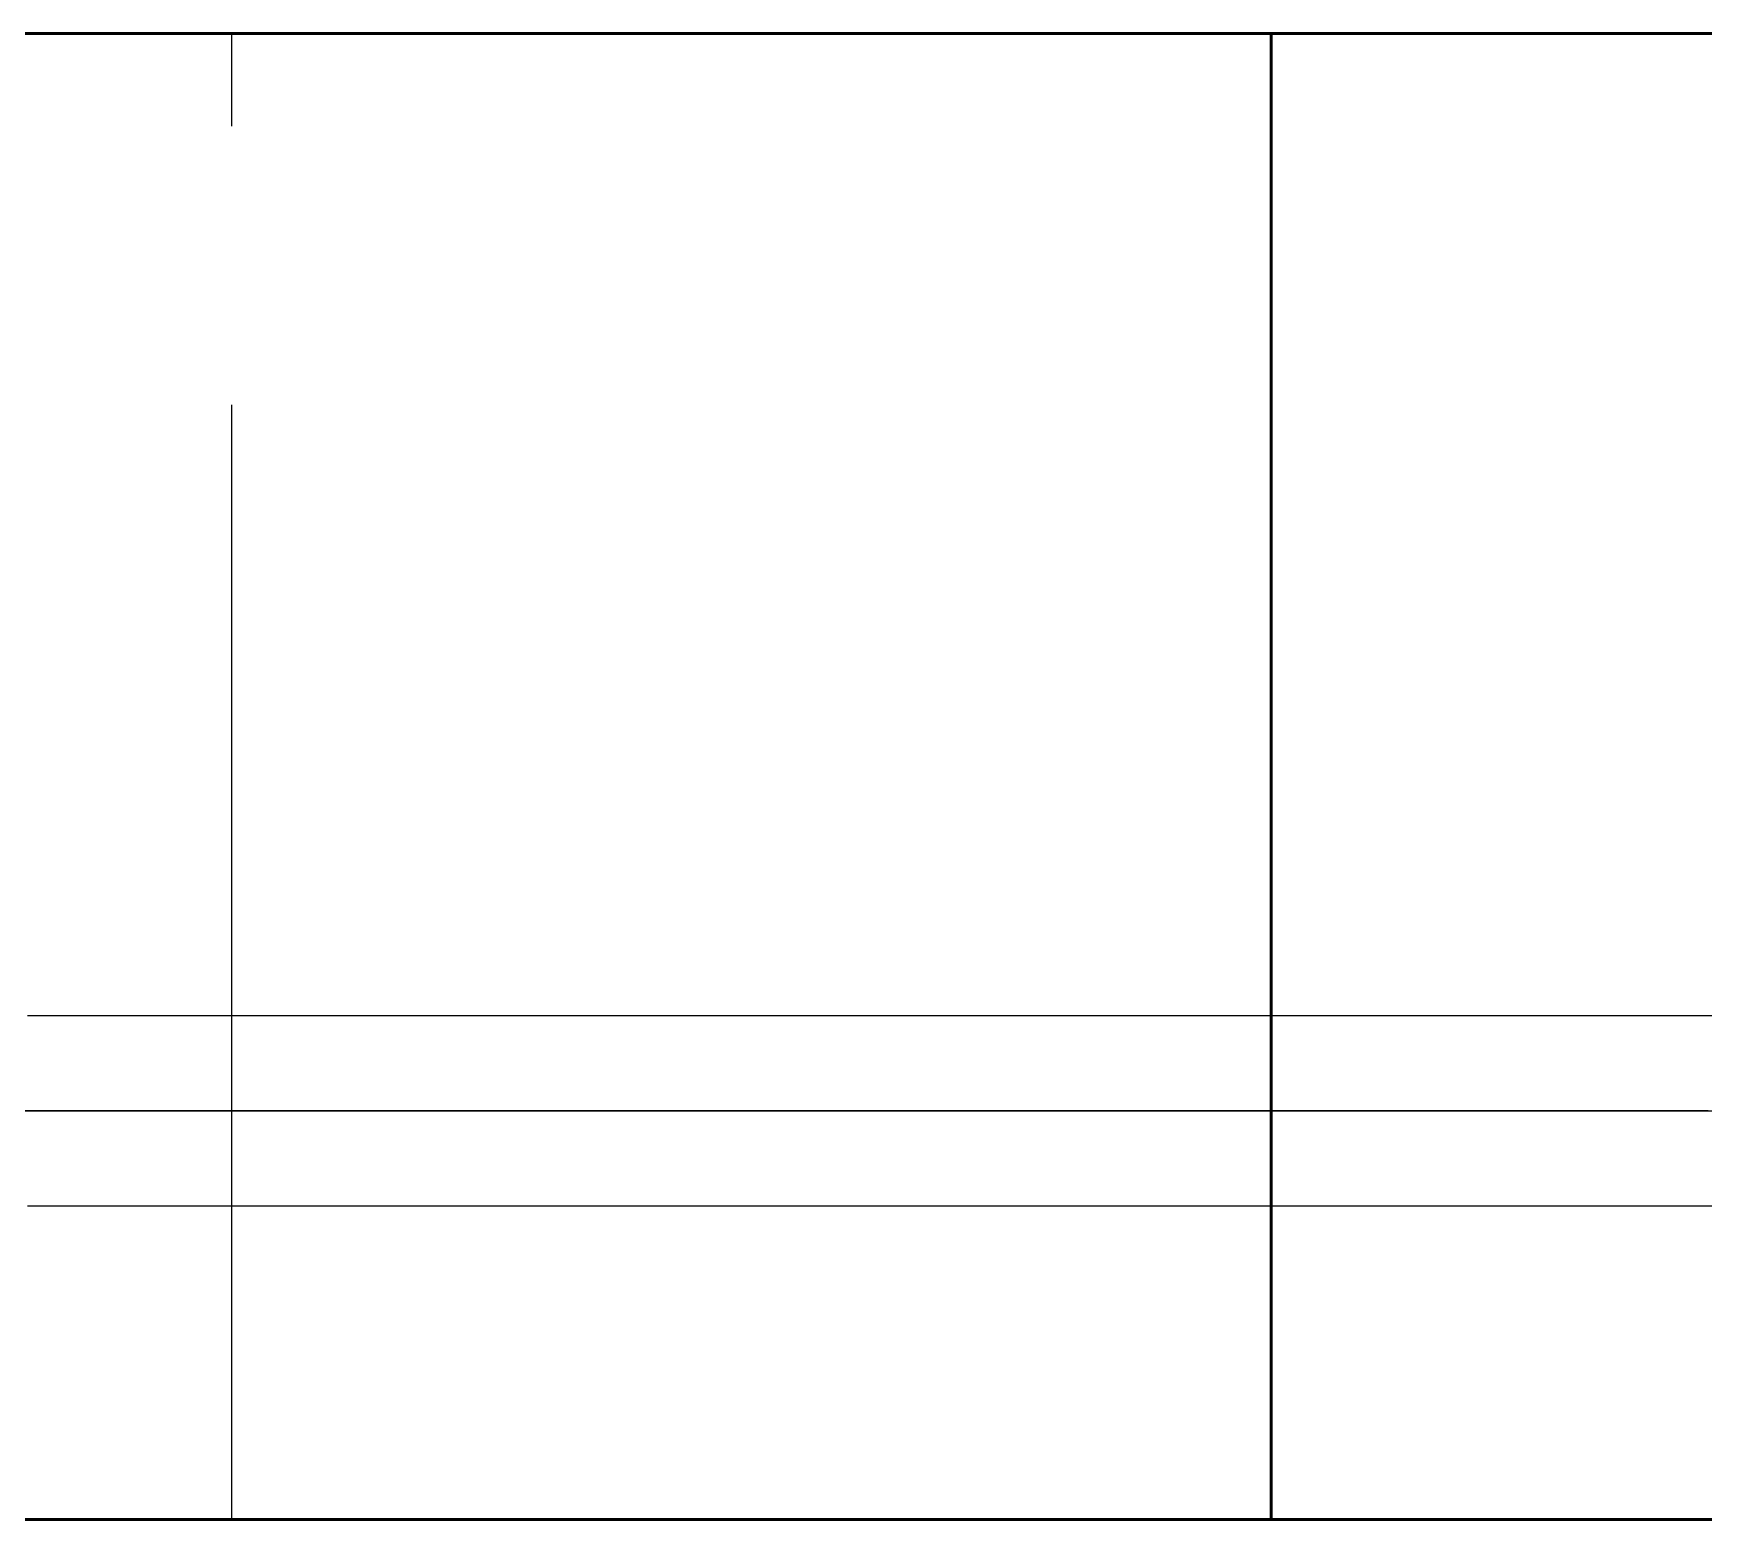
# Model space of a CAD drawing. Header units: millimetres. Extents: x 0 to 594, y 0 to 420.
# Drawn here: x 183.091 to 187.587, y 336.4 to 340.4 of the extents above; entities that cross this region are included whole.
import ezdxf

# ---------------------------------------------------------------- set-up
doc = ezdxf.new("R2010")
doc.units = ezdxf.units.MM
doc.linetypes.add('ISO02-TRAZOS', pattern=[3.75, 3, -0.75])
doc.layers.add('01-VISIBLE', color=7, linetype='CONTINUOUS', lineweight=50)
doc.layers.add('02-OCULTA', color=4, linetype='ISO02-TRAZOS', lineweight=25)

msp = doc.modelspace()

# ---------------------------------------------------------------- linework, layer by layer
at = {"layer": '01-VISIBLE'}
for p, q in [((186.4227, 340.4), (163.5997, 340.4)), ((186.4227, 336.4), (186.4227, 340.4)), ((186.4227, 336.4), (163.5997, 336.4))]:
    msp.add_line(p, q, dxfattribs=at)
for points in [[(187.6289, 340.4), (187.5786, 340.4), (187.5284, 340.4), (187.4781, 340.4), (187.4279, 340.4), (187.3776, 340.4), (187.3273, 340.4), (187.2771, 340.4), (187.2268, 340.4), (187.1766, 340.4), (187.1263, 340.4), (187.076, 340.4), (187.0258, 340.4), (186.9755, 340.4), (186.9253, 340.4), (186.875, 340.4), (186.8247, 340.4), (186.7745, 340.4), (186.7242, 340.4), (186.674, 340.4), (186.6237, 340.4), (186.5734, 340.4), (186.5232, 340.4), (186.4729, 340.4), (186.4227, 340.4)], [(186.4227, 336.4), (186.4729, 336.4), (186.5232, 336.4), (186.5734, 336.4), (186.6237, 336.4), (186.674, 336.4), (186.7242, 336.4), (186.7745, 336.4), (186.8247, 336.4), (186.875, 336.4), (186.9253, 336.4), (186.9755, 336.4), (187.0258, 336.4), (187.076, 336.4), (187.1263, 336.4), (187.1766, 336.4), (187.2268, 336.4), (187.2771, 336.4), (187.3273, 336.4), (187.3776, 336.4), (187.4279, 336.4), (187.4781, 336.4), (187.5284, 336.4), (187.5786, 336.4), (187.6289, 336.4)]]:
    msp.add_lwpolyline(points, dxfattribs=at)
at = {"layer": '02-OCULTA'}
for p, q in [((186.4227, 340.4), (163.5997, 340.4)), ((186.4227, 340.4), (183.6251, 340.4)), ((186.4227, 340.4), (183.6251, 340.4)), ((183.6251, 336.4), (183.6251, 340.4)), ((183.6251, 336.4), (183.6251, 340.4)), ((186.4227, 336.4), (186.4227, 340.4)), ((186.4227, 336.4), (186.4227, 340.4)), ((186.4227, 336.4), (186.4227, 340.4)), ((186.4227, 336.4), (186.4227, 340.4)), ((186.4227, 336.4), (186.4227, 340.4)), ((186.4227, 336.4), (186.4227, 340.4)), ((186.4227, 336.4), (186.4227, 340.4)), ((186.4227, 336.4), (163.5997, 336.4)), ((186.4227, 336.4), (183.6251, 336.4)), ((186.4227, 336.4), (183.6251, 336.4))]:
    msp.add_line(p, q, dxfattribs=at)
for points in [[(183.6251, 340.4), (183.5749, 340.4), (183.5246, 340.4), (183.4744, 340.4), (183.4241, 340.4), (183.3738, 340.4), (183.3236, 340.4), (183.2733, 340.4), (183.223, 340.4), (183.1728, 340.4), (183.1225, 340.4), (183.0722, 340.4)], [(183.0722, 340.4), (183.1225, 340.4), (183.1728, 340.4), (183.223, 340.4), (183.2733, 340.4), (183.3236, 340.4), (183.3738, 340.4), (183.4241, 340.4), (183.4744, 340.4), (183.5246, 340.4), (183.5749, 340.4), (183.6251, 340.4)], [(186.4227, 340.4), (186.4799, 340.4), (186.5371, 340.4), (186.5942, 340.4), (186.6514, 340.4), (186.7086, 340.4), (186.7658, 340.4), (186.823, 340.4), (186.8802, 340.4), (186.9374, 340.4), (186.9946, 340.4), (187.0518, 340.4), (187.109, 340.4), (187.1662, 340.4), (187.2234, 340.4), (187.2806, 340.4), (187.3377, 340.4), (187.3949, 340.4), (187.4521, 340.4), (187.5093, 340.4), (187.5665, 340.4), (187.6237, 340.4)], [(186.4227, 340.4), (186.4789, 340.4), (186.5351, 340.4), (186.5913, 340.4), (186.6475, 340.4), (186.7038, 340.4), (186.76, 340.4), (186.8162, 340.4), (186.8724, 340.4), (186.9286, 340.4), (186.9848, 340.4), (187.0411, 340.4), (187.0973, 340.4), (187.1535, 340.4), (187.2097, 340.4), (187.2659, 340.4), (187.3221, 340.4), (187.3784, 340.4), (187.4346, 340.4), (187.4908, 340.4), (187.547, 340.4), (187.6032, 340.4)], [(187.6032, 340.4), (187.547, 340.4), (187.4908, 340.4), (187.4346, 340.4), (187.3784, 340.4), (187.3221, 340.4), (187.2659, 340.4), (187.2097, 340.4), (187.1535, 340.4), (187.0973, 340.4), (187.0411, 340.4), (186.9848, 340.4), (186.9286, 340.4), (186.8724, 340.4), (186.8162, 340.4), (186.76, 340.4), (186.7038, 340.4), (186.6475, 340.4), (186.5913, 340.4), (186.5351, 340.4), (186.4789, 340.4), (186.4227, 340.4)], [(187.6364, 337.756), (187.5863, 337.756), (187.5362, 337.756), (187.486, 337.756), (187.4359, 337.756), (187.3858, 337.756), (187.3357, 337.756), (187.2855, 337.756), (187.2354, 337.756), (187.1853, 337.756), (187.1352, 337.756), (187.085, 337.756), (187.0349, 337.756), (186.9848, 337.756), (186.9347, 337.756), (186.8845, 337.756), (186.8344, 337.756), (186.7843, 337.756), (186.7341, 337.756), (186.684, 337.756), (186.6339, 337.756), (186.5838, 337.756), (186.5336, 337.756), (186.4835, 337.756), (186.4334, 337.756), (186.3833, 337.756), (186.3331, 337.756), (186.283, 337.756), (186.2329, 337.756), (186.1828, 337.756), (186.1326, 337.756), (186.0825, 337.756), (186.0324, 337.756), (185.9822, 337.756), (185.9321, 337.756), (185.882, 337.756), (185.8319, 337.756), (185.7817, 337.756), (185.7316, 337.756), (185.6815, 337.756), (185.6314, 337.756), (185.5812, 337.756), (185.5311, 337.756), (185.481, 337.756), (185.4309, 337.756), (185.3807, 337.756), (185.3306, 337.756), (185.2805, 337.756), (185.2303, 337.756), (185.1802, 337.756), (185.1301, 337.756), (185.08, 337.756), (185.0298, 337.756), (184.9797, 337.756), (184.9296, 337.756), (184.8795, 337.756), (184.8293, 337.756), (184.7792, 337.756), (184.7291, 337.756), (184.679, 337.756), (184.6288, 337.756), (184.5787, 337.756), (184.5286, 337.756), (184.4784, 337.756), (184.4283, 337.756), (184.3782, 337.756), (184.3281, 337.756), (184.2779, 337.756), (184.2278, 337.756), (184.1777, 337.756), (184.1276, 337.756), (184.0774, 337.756), (184.0273, 337.756), (183.9772, 337.756), (183.9271, 337.756), (183.8769, 337.756), (183.8268, 337.756), (183.7767, 337.756), (183.7265, 337.756), (183.6764, 337.756), (183.6263, 337.756), (183.5762, 337.756), (183.526, 337.756), (183.4759, 337.756), (183.4258, 337.756), (183.3757, 337.756), (183.3255, 337.756), (183.2754, 337.756), (183.2253, 337.756), (183.1752, 337.756), (183.125, 337.756), (183.0749, 337.756)], [(187.5933, 337.756), (187.5141, 337.756), (187.4349, 337.756), (187.3557, 337.756), (187.2765, 337.756), (187.1973, 337.756), (187.1181, 337.756), (187.0389, 337.756), (186.9597, 337.756), (186.8805, 337.756), (186.8013, 337.756), (186.7221, 337.756), (186.6429, 337.756), (186.5637, 337.756), (186.4845, 337.756), (186.4053, 337.756), (186.3261, 337.756), (186.2469, 337.756), (186.1677, 337.756), (186.0885, 337.756), (186.0093, 337.756), (185.9301, 337.756), (185.8509, 337.756), (185.7717, 337.756), (185.6925, 337.756), (185.6133, 337.756), (185.5341, 337.756), (185.4549, 337.756), (185.3757, 337.756), (185.2965, 337.756), (185.2173, 337.756), (185.1381, 337.756), (185.0589, 337.756), (184.9797, 337.756), (184.9005, 337.756), (184.8213, 337.756), (184.7421, 337.756), (184.6629, 337.756), (184.5837, 337.756), (184.5045, 337.756), (184.4253, 337.756), (184.3461, 337.756), (184.2669, 337.756), (184.1877, 337.756), (184.1085, 337.756), (184.0293, 337.756), (183.9501, 337.756), (183.8709, 337.756), (183.7917, 337.756), (183.7125, 337.756), (183.6333, 337.756), (183.5541, 337.756), (183.4749, 337.756), (183.3957, 337.756), (183.3165, 337.756), (183.2373, 337.756), (183.1581, 337.756), (183.0789, 337.756)], [(183.0213, 337.5), (183.0997, 337.5), (183.1781, 337.5), (183.2565, 337.5), (183.3349, 337.5), (183.4133, 337.5), (183.4917, 337.5), (183.5701, 337.5), (183.6485, 337.5), (183.7269, 337.5), (183.8053, 337.5), (183.8837, 337.5), (183.9621, 337.5), (184.0405, 337.5), (184.1189, 337.5), (184.1973, 337.5), (184.2757, 337.5), (184.3541, 337.5), (184.4325, 337.5), (184.5109, 337.5), (184.5893, 337.5), (184.6677, 337.5), (184.7461, 337.5), (184.8245, 337.5), (184.9029, 337.5), (184.9813, 337.5), (185.0597, 337.5), (185.1381, 337.5), (185.2165, 337.5), (185.2949, 337.5), (185.3733, 337.5), (185.4517, 337.5), (185.5301, 337.5), (185.6085, 337.5), (185.6869, 337.5), (185.7653, 337.5), (185.8437, 337.5), (185.9221, 337.5), (186.0005, 337.5), (186.0789, 337.5), (186.1573, 337.5), (186.2357, 337.5), (186.3141, 337.5), (186.3925, 337.5), (186.4709, 337.5), (186.5493, 337.5), (186.6277, 337.5), (186.7061, 337.5), (186.7845, 337.5), (186.8629, 337.5), (186.9413, 337.5), (187.0197, 337.5), (187.0981, 337.5), (187.1765, 337.5), (187.2549, 337.5), (187.3333, 337.5), (187.4117, 337.5), (187.4901, 337.5), (187.5685, 337.5), (187.6469, 337.5)], [(183.0213, 337.5), (183.0997, 337.5), (183.1781, 337.5), (183.2565, 337.5), (183.3349, 337.5), (183.4133, 337.5), (183.4917, 337.5), (183.5701, 337.5), (183.6485, 337.5), (183.7269, 337.5), (183.8053, 337.5), (183.8837, 337.5), (183.9621, 337.5), (184.0405, 337.5), (184.1189, 337.5), (184.1973, 337.5), (184.2757, 337.5), (184.3541, 337.5), (184.4325, 337.5), (184.5109, 337.5), (184.5893, 337.5), (184.6677, 337.5), (184.7461, 337.5), (184.8245, 337.5), (184.9029, 337.5), (184.9813, 337.5), (185.0597, 337.5), (185.1381, 337.5), (185.2165, 337.5), (185.2949, 337.5), (185.3733, 337.5), (185.4517, 337.5), (185.5301, 337.5), (185.6085, 337.5), (185.6869, 337.5), (185.7653, 337.5), (185.8437, 337.5), (185.9221, 337.5), (186.0005, 337.5), (186.0789, 337.5), (186.1573, 337.5), (186.2357, 337.5), (186.3141, 337.5), (186.3925, 337.5), (186.4709, 337.5), (186.5493, 337.5), (186.6277, 337.5), (186.7061, 337.5), (186.7845, 337.5), (186.8629, 337.5), (186.9413, 337.5), (187.0197, 337.5), (187.0981, 337.5), (187.1765, 337.5), (187.2549, 337.5), (187.3333, 337.5), (187.4117, 337.5), (187.4901, 337.5), (187.5685, 337.5), (187.6469, 337.5)], [(187.5997, 337.5), (187.5497, 337.5), (187.4997, 337.5), (187.4497, 337.5), (187.3997, 337.5), (187.3497, 337.5), (187.2997, 337.5), (187.2497, 337.5), (187.1997, 337.5), (187.1497, 337.5), (187.0997, 337.5), (187.0497, 337.5), (186.9997, 337.5), (186.9497, 337.5), (186.8997, 337.5), (186.8497, 337.5), (186.7997, 337.5), (186.7497, 337.5), (186.6997, 337.5), (186.6497, 337.5), (186.5997, 337.5), (186.5497, 337.5), (186.4997, 337.5), (186.4497, 337.5), (186.3997, 337.5), (186.3497, 337.5), (186.2997, 337.5), (186.2497, 337.5), (186.1997, 337.5), (186.1497, 337.5), (186.0997, 337.5), (186.0497, 337.5), (185.9997, 337.5), (185.9497, 337.5), (185.8997, 337.5), (185.8497, 337.5), (185.7997, 337.5), (185.7497, 337.5), (185.6997, 337.5), (185.6497, 337.5), (185.5997, 337.5), (185.5497, 337.5), (185.4997, 337.5), (185.4497, 337.5), (185.3997, 337.5), (185.3497, 337.5), (185.2997, 337.5), (185.2497, 337.5), (185.1997, 337.5), (185.1497, 337.5), (185.0997, 337.5), (185.0497, 337.5), (184.9997, 337.5), (184.9497, 337.5), (184.8997, 337.5), (184.8497, 337.5), (184.7997, 337.5), (184.7497, 337.5), (184.6997, 337.5), (184.6497, 337.5), (184.5997, 337.5), (184.5497, 337.5), (184.4997, 337.5), (184.4497, 337.5), (184.3997, 337.5), (184.3497, 337.5), (184.2997, 337.5), (184.2497, 337.5), (184.1997, 337.5), (184.1497, 337.5), (184.0997, 337.5), (184.0497, 337.5), (183.9997, 337.5), (183.9497, 337.5), (183.8997, 337.5), (183.8497, 337.5), (183.7997, 337.5), (183.7497, 337.5), (183.6997, 337.5), (183.6497, 337.5), (183.5997, 337.5), (183.5497, 337.5), (183.4997, 337.5), (183.4497, 337.5), (183.3997, 337.5), (183.3497, 337.5), (183.2997, 337.5), (183.2497, 337.5), (183.1997, 337.5), (183.1497, 337.5), (183.0997, 337.5), (183.0497, 337.5)], [(187.5997, 337.5), (187.5497, 337.5), (187.4997, 337.5), (187.4497, 337.5), (187.3997, 337.5), (187.3497, 337.5), (187.2997, 337.5), (187.2497, 337.5), (187.1997, 337.5), (187.1497, 337.5), (187.0997, 337.5), (187.0497, 337.5), (186.9997, 337.5), (186.9497, 337.5), (186.8997, 337.5), (186.8497, 337.5), (186.7997, 337.5), (186.7497, 337.5), (186.6997, 337.5), (186.6497, 337.5), (186.5997, 337.5), (186.5497, 337.5), (186.4997, 337.5), (186.4497, 337.5), (186.3997, 337.5), (186.3497, 337.5), (186.2997, 337.5), (186.2497, 337.5), (186.1997, 337.5), (186.1497, 337.5), (186.0997, 337.5), (186.0497, 337.5), (185.9997, 337.5), (185.9497, 337.5), (185.8997, 337.5), (185.8497, 337.5), (185.7997, 337.5), (185.7497, 337.5), (185.6997, 337.5), (185.6497, 337.5), (185.5997, 337.5), (185.5497, 337.5), (185.4997, 337.5), (185.4497, 337.5), (185.3997, 337.5), (185.3497, 337.5), (185.2997, 337.5), (185.2497, 337.5), (185.1997, 337.5), (185.1497, 337.5), (185.0997, 337.5), (185.0497, 337.5), (184.9997, 337.5), (184.9497, 337.5), (184.8997, 337.5), (184.8497, 337.5), (184.7997, 337.5), (184.7497, 337.5), (184.6997, 337.5), (184.6497, 337.5), (184.5997, 337.5), (184.5497, 337.5), (184.4997, 337.5), (184.4497, 337.5), (184.3997, 337.5), (184.3497, 337.5), (184.2997, 337.5), (184.2497, 337.5), (184.1997, 337.5), (184.1497, 337.5), (184.0997, 337.5), (184.0497, 337.5), (183.9997, 337.5), (183.9497, 337.5), (183.8997, 337.5), (183.8497, 337.5), (183.7997, 337.5), (183.7497, 337.5), (183.6997, 337.5), (183.6497, 337.5), (183.5997, 337.5), (183.5497, 337.5), (183.4997, 337.5), (183.4497, 337.5), (183.3997, 337.5), (183.3497, 337.5), (183.2997, 337.5), (183.2497, 337.5), (183.1997, 337.5), (183.1497, 337.5), (183.0997, 337.5), (183.0497, 337.5)], [(183.0597, 337.5), (183.1397, 337.5), (183.2197, 337.5), (183.2997, 337.5), (183.3797, 337.5), (183.4597, 337.5), (183.5397, 337.5), (183.6197, 337.5), (183.6997, 337.5), (183.7797, 337.5), (183.8597, 337.5), (183.9397, 337.5), (184.0197, 337.5), (184.0997, 337.5), (184.1797, 337.5), (184.2597, 337.5), (184.3397, 337.5), (184.4197, 337.5), (184.4997, 337.5), (184.5797, 337.5), (184.6597, 337.5), (184.7397, 337.5), (184.8197, 337.5), (184.8997, 337.5), (184.9797, 337.5), (185.0597, 337.5), (185.1397, 337.5), (185.2197, 337.5), (185.2997, 337.5), (185.3797, 337.5), (185.4597, 337.5), (185.5397, 337.5), (185.6197, 337.5), (185.6997, 337.5), (185.7797, 337.5), (185.8597, 337.5), (185.9397, 337.5), (186.0197, 337.5), (186.0997, 337.5), (186.1797, 337.5), (186.2597, 337.5), (186.3397, 337.5), (186.4197, 337.5), (186.4997, 337.5), (186.5797, 337.5), (186.6597, 337.5), (186.7397, 337.5), (186.8197, 337.5), (186.8997, 337.5), (186.9797, 337.5), (187.0597, 337.5), (187.1397, 337.5), (187.2197, 337.5), (187.2997, 337.5), (187.3797, 337.5), (187.4597, 337.5), (187.5397, 337.5), (187.6197, 337.5)], [(183.0597, 337.5), (183.1397, 337.5), (183.2197, 337.5), (183.2997, 337.5), (183.3797, 337.5), (183.4597, 337.5), (183.5397, 337.5), (183.6197, 337.5), (183.6997, 337.5), (183.7797, 337.5), (183.8597, 337.5), (183.9397, 337.5), (184.0197, 337.5), (184.0997, 337.5), (184.1797, 337.5), (184.2597, 337.5), (184.3397, 337.5), (184.4197, 337.5), (184.4997, 337.5), (184.5797, 337.5), (184.6597, 337.5), (184.7397, 337.5), (184.8197, 337.5), (184.8997, 337.5), (184.9797, 337.5), (185.0597, 337.5), (185.1397, 337.5), (185.2197, 337.5), (185.2997, 337.5), (185.3797, 337.5), (185.4597, 337.5), (185.5397, 337.5), (185.6197, 337.5), (185.6997, 337.5), (185.7797, 337.5), (185.8597, 337.5), (185.9397, 337.5), (186.0197, 337.5), (186.0997, 337.5), (186.1797, 337.5), (186.2597, 337.5), (186.3397, 337.5), (186.4197, 337.5), (186.4997, 337.5), (186.5797, 337.5), (186.6597, 337.5), (186.7397, 337.5), (186.8197, 337.5), (186.8997, 337.5), (186.9797, 337.5), (187.0597, 337.5), (187.1397, 337.5), (187.2197, 337.5), (187.2997, 337.5), (187.3797, 337.5), (187.4597, 337.5), (187.5397, 337.5), (187.6197, 337.5)], [(187.5896, 337.5), (187.5395, 337.5), (187.4894, 337.5), (187.4393, 337.5), (187.3892, 337.5), (187.3391, 337.5), (187.289, 337.5), (187.2389, 337.5), (187.1888, 337.5), (187.1387, 337.5), (187.0886, 337.5), (187.0385, 337.5), (186.9884, 337.5), (186.9383, 337.5), (186.8882, 337.5), (186.8381, 337.5), (186.788, 337.5), (186.7379, 337.5), (186.6878, 337.5), (186.6377, 337.5), (186.5876, 337.5), (186.5375, 337.5), (186.4874, 337.5), (186.4373, 337.5), (186.3873, 337.5), (186.3372, 337.5), (186.2871, 337.5), (186.237, 337.5), (186.1869, 337.5), (186.1368, 337.5), (186.0867, 337.5), (186.0366, 337.5), (185.9865, 337.5), (185.9364, 337.5), (185.8863, 337.5), (185.8362, 337.5), (185.7861, 337.5), (185.736, 337.5), (185.6859, 337.5), (185.6358, 337.5), (185.5857, 337.5), (185.5356, 337.5), (185.4855, 337.5), (185.4354, 337.5), (185.3853, 337.5), (185.3352, 337.5), (185.2851, 337.5), (185.235, 337.5), (185.185, 337.5), (185.1349, 337.5), (185.0848, 337.5), (185.0347, 337.5), (184.9846, 337.5), (184.9345, 337.5), (184.8844, 337.5), (184.8343, 337.5), (184.7842, 337.5), (184.7341, 337.5), (184.684, 337.5), (184.6339, 337.5), (184.5838, 337.5), (184.5337, 337.5), (184.4836, 337.5), (184.4335, 337.5), (184.3834, 337.5), (184.3333, 337.5), (184.2832, 337.5), (184.2331, 337.5), (184.183, 337.5), (184.1329, 337.5), (184.0828, 337.5), (184.0327, 337.5), (183.9827, 337.5), (183.9326, 337.5), (183.8825, 337.5), (183.8324, 337.5), (183.7823, 337.5), (183.7322, 337.5), (183.6821, 337.5), (183.632, 337.5), (183.5819, 337.5), (183.5318, 337.5), (183.4817, 337.5), (183.4316, 337.5), (183.3815, 337.5), (183.3314, 337.5), (183.2813, 337.5), (183.2312, 337.5), (183.1811, 337.5), (183.131, 337.5), (183.0809, 337.5)], [(187.5896, 337.5), (187.5395, 337.5), (187.4894, 337.5), (187.4393, 337.5), (187.3892, 337.5), (187.3391, 337.5), (187.289, 337.5), (187.2389, 337.5), (187.1888, 337.5), (187.1387, 337.5), (187.0886, 337.5), (187.0385, 337.5), (186.9884, 337.5), (186.9383, 337.5), (186.8882, 337.5), (186.8381, 337.5), (186.788, 337.5), (186.7379, 337.5), (186.6878, 337.5), (186.6377, 337.5), (186.5876, 337.5), (186.5375, 337.5), (186.4874, 337.5), (186.4373, 337.5), (186.3873, 337.5), (186.3372, 337.5), (186.2871, 337.5), (186.237, 337.5), (186.1869, 337.5), (186.1368, 337.5), (186.0867, 337.5), (186.0366, 337.5), (185.9865, 337.5), (185.9364, 337.5), (185.8863, 337.5), (185.8362, 337.5), (185.7861, 337.5), (185.736, 337.5), (185.6859, 337.5), (185.6358, 337.5), (185.5857, 337.5), (185.5356, 337.5), (185.4855, 337.5), (185.4354, 337.5), (185.3853, 337.5), (185.3352, 337.5), (185.2851, 337.5), (185.235, 337.5), (185.185, 337.5), (185.1349, 337.5), (185.0848, 337.5), (185.0347, 337.5), (184.9846, 337.5), (184.9345, 337.5), (184.8844, 337.5), (184.8343, 337.5), (184.7842, 337.5), (184.7341, 337.5), (184.684, 337.5), (184.6339, 337.5), (184.5838, 337.5), (184.5337, 337.5), (184.4836, 337.5), (184.4335, 337.5), (184.3834, 337.5), (184.3333, 337.5), (184.2832, 337.5), (184.2331, 337.5), (184.183, 337.5), (184.1329, 337.5), (184.0828, 337.5), (184.0327, 337.5), (183.9827, 337.5), (183.9326, 337.5), (183.8825, 337.5), (183.8324, 337.5), (183.7823, 337.5), (183.7322, 337.5), (183.6821, 337.5), (183.632, 337.5), (183.5819, 337.5), (183.5318, 337.5), (183.4817, 337.5), (183.4316, 337.5), (183.3815, 337.5), (183.3314, 337.5), (183.2813, 337.5), (183.2312, 337.5), (183.1811, 337.5), (183.131, 337.5), (183.0809, 337.5)], [(187.6364, 337.244), (187.5863, 337.244), (187.5362, 337.244), (187.486, 337.244), (187.4359, 337.244), (187.3858, 337.244), (187.3357, 337.244), (187.2855, 337.244), (187.2354, 337.244), (187.1853, 337.244), (187.1352, 337.244), (187.085, 337.244), (187.0349, 337.244), (186.9848, 337.244), (186.9347, 337.244), (186.8845, 337.244), (186.8344, 337.244), (186.7843, 337.244), (186.7341, 337.244), (186.684, 337.244), (186.6339, 337.244), (186.5838, 337.244), (186.5336, 337.244), (186.4835, 337.244), (186.4334, 337.244), (186.3833, 337.244), (186.3331, 337.244), (186.283, 337.244), (186.2329, 337.244), (186.1828, 337.244), (186.1326, 337.244), (186.0825, 337.244), (186.0324, 337.244), (185.9822, 337.244), (185.9321, 337.244), (185.882, 337.244), (185.8319, 337.244), (185.7817, 337.244), (185.7316, 337.244), (185.6815, 337.244), (185.6314, 337.244), (185.5812, 337.244), (185.5311, 337.244), (185.481, 337.244), (185.4309, 337.244), (185.3807, 337.244), (185.3306, 337.244), (185.2805, 337.244), (185.2303, 337.244), (185.1802, 337.244), (185.1301, 337.244), (185.08, 337.244), (185.0298, 337.244), (184.9797, 337.244), (184.9296, 337.244), (184.8795, 337.244), (184.8293, 337.244), (184.7792, 337.244), (184.7291, 337.244), (184.679, 337.244), (184.6288, 337.244), (184.5787, 337.244), (184.5286, 337.244), (184.4784, 337.244), (184.4283, 337.244), (184.3782, 337.244), (184.3281, 337.244), (184.2779, 337.244), (184.2278, 337.244), (184.1777, 337.244), (184.1276, 337.244), (184.0774, 337.244), (184.0273, 337.244), (183.9772, 337.244), (183.9271, 337.244), (183.8769, 337.244), (183.8268, 337.244), (183.7767, 337.244), (183.7265, 337.244), (183.6764, 337.244), (183.6263, 337.244), (183.5762, 337.244), (183.526, 337.244), (183.4759, 337.244), (183.4258, 337.244), (183.3757, 337.244), (183.3255, 337.244), (183.2754, 337.244), (183.2253, 337.244), (183.1752, 337.244), (183.125, 337.244), (183.0749, 337.244)], [(187.5933, 337.244), (187.5141, 337.244), (187.4349, 337.244), (187.3557, 337.244), (187.2765, 337.244), (187.1973, 337.244), (187.1181, 337.244), (187.0389, 337.244), (186.9597, 337.244), (186.8805, 337.244), (186.8013, 337.244), (186.7221, 337.244), (186.6429, 337.244), (186.5637, 337.244), (186.4845, 337.244), (186.4053, 337.244), (186.3261, 337.244), (186.2469, 337.244), (186.1677, 337.244), (186.0885, 337.244), (186.0093, 337.244), (185.9301, 337.244), (185.8509, 337.244), (185.7717, 337.244), (185.6925, 337.244), (185.6133, 337.244), (185.5341, 337.244), (185.4549, 337.244), (185.3757, 337.244), (185.2965, 337.244), (185.2173, 337.244), (185.1381, 337.244), (185.0589, 337.244), (184.9797, 337.244), (184.9005, 337.244), (184.8213, 337.244), (184.7421, 337.244), (184.6629, 337.244), (184.5837, 337.244), (184.5045, 337.244), (184.4253, 337.244), (184.3461, 337.244), (184.2669, 337.244), (184.1877, 337.244), (184.1085, 337.244), (184.0293, 337.244), (183.9501, 337.244), (183.8709, 337.244), (183.7917, 337.244), (183.7125, 337.244), (183.6333, 337.244), (183.5541, 337.244), (183.4749, 337.244), (183.3957, 337.244), (183.3165, 337.244), (183.2373, 337.244), (183.1581, 337.244), (183.0789, 337.244)], [(183.6251, 336.4), (183.5749, 336.4), (183.5246, 336.4), (183.4744, 336.4), (183.4241, 336.4), (183.3738, 336.4), (183.3236, 336.4), (183.2733, 336.4), (183.223, 336.4), (183.1728, 336.4), (183.1225, 336.4), (183.0722, 336.4)], [(183.0722, 336.4), (183.1225, 336.4), (183.1728, 336.4), (183.223, 336.4), (183.2733, 336.4), (183.3236, 336.4), (183.3738, 336.4), (183.4241, 336.4), (183.4744, 336.4), (183.5246, 336.4), (183.5749, 336.4), (183.6251, 336.4)], [(187.6237, 336.4), (187.5665, 336.4), (187.5093, 336.4), (187.4521, 336.4), (187.3949, 336.4), (187.3377, 336.4), (187.2806, 336.4), (187.2234, 336.4), (187.1662, 336.4), (187.109, 336.4), (187.0518, 336.4), (186.9946, 336.4), (186.9374, 336.4), (186.8802, 336.4), (186.823, 336.4), (186.7658, 336.4), (186.7086, 336.4), (186.6514, 336.4), (186.5942, 336.4), (186.5371, 336.4), (186.4799, 336.4), (186.4227, 336.4)], [(186.4227, 336.4), (186.4789, 336.4), (186.5351, 336.4), (186.5913, 336.4), (186.6475, 336.4), (186.7038, 336.4), (186.76, 336.4), (186.8162, 336.4), (186.8724, 336.4), (186.9286, 336.4), (186.9848, 336.4), (187.0411, 336.4), (187.0973, 336.4), (187.1535, 336.4), (187.2097, 336.4), (187.2659, 336.4), (187.3221, 336.4), (187.3784, 336.4), (187.4346, 336.4), (187.4908, 336.4), (187.547, 336.4), (187.6032, 336.4)], [(187.6032, 336.4), (187.547, 336.4), (187.4908, 336.4), (187.4346, 336.4), (187.3784, 336.4), (187.3221, 336.4), (187.2659, 336.4), (187.2097, 336.4), (187.1535, 336.4), (187.0973, 336.4), (187.0411, 336.4), (186.9848, 336.4), (186.9286, 336.4), (186.8724, 336.4), (186.8162, 336.4), (186.76, 336.4), (186.7038, 336.4), (186.6475, 336.4), (186.5913, 336.4), (186.5351, 336.4), (186.4789, 336.4), (186.4227, 336.4)]]:
    msp.add_lwpolyline(points, dxfattribs=at)

doc.saveas('drawing.dxf')
